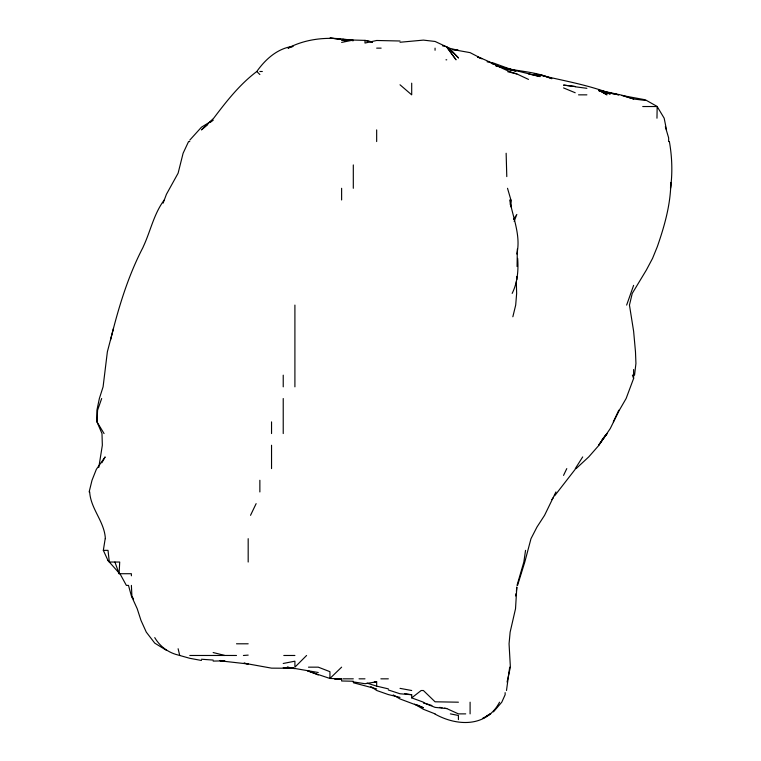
<?xml version="1.0" encoding="UTF-8"?>
<svg xmlns="http://www.w3.org/2000/svg" width="761" height="761" viewBox="0 0 761 761"><rect width="100%" height="100%" fill="white"/><g stroke="black" fill="none" stroke-linecap="round" stroke-linejoin="round"><path stroke-width="1.14" d="M656.971 118.212L657.162 106.53L642.722 106.53M670.603 184.78L670.517 188.29C672.657 172.766 672.096 156.985 669.376 141.565M131.387 575.801L131.387 573.718L119.087 573.718L119.705 562.037L109.318 562.037L108.024 560.572L103.334 550.355L105.199 538.674M516.824 587.159L515.52 608.752L510.136 632.115L509.061 643.796L510.384 667.159L507.073 682.084M517.071 266.54L517.347 249.018M509.68 667.159L506.493 690.512M512.163 293.404C517.528 282.512 518.564 270.317 517.661 258.369M634.55 375.163L635.93 363.482L635.483 351.801L633.618 331.235L629.452 305.085L632.248 293.404L646.355 270.05L652.558 258.369L657.314 246.688C664.486 226.036 670.66 204.471 670.822 182.45M525.547 550.355L523.844 562.037L517.014 585.399M510.231 204.642L510.916 199.972L507.52 188.29M98.797 467.435L102.345 445.242L101.984 433.561L96.97 421.879L96.913 410.198L99.358 398.526L103.087 386.845L107.368 351.801L113.475 328.448M515.558 595.939L515.977 593.666M516.396 591.392L516.824 587.254M516.824 254.022C521.095 235.862 512.962 217.684 509.699 199.972M163.101 203.149L166.431 194.293L178.112 173.175L183.106 153.246L188.566 141.565L189.784 141.565M110.497 340.119C118.345 308.234 127.819 276.5 143.068 247.277L143.277 246.688C150.554 231.211 153.789 213.917 164.243 199.972M512.847 316.766L515.692 305.085L516.643 293.404L516.31 281.722M517.556 585.399L524.795 562.037L530.988 538.674L537 527.002L544.572 515.321L555.93 491.958M626.645 305.085L633.618 285.346M633.618 369.542L633.618 378.436L626.113 398.526L619.349 410.198L610.255 428.576L598.574 445.689L588.719 456.923L576.115 468.605M101.67 398.526L97.589 410.198L96.97 421.879L104.067 433.561M514.16 221.356L516.824 214.44L513.551 219.377M613.318 421.879L618.788 410.198M250.531 515.321L256.134 503.639M563.54 475.387L566.783 468.605M101.869 462.764L105.151 456.923L96.352 469.318L92.014 480.277L89.142 491.958L89.684 491.958C90.654 508.909 104.485 521.494 105.37 538.674M575.287 468.605L582.698 456.923M606.974 433.561L598.574 445.242L607.04 433.561L602.103 439.506M499.539 702.194C486.412 727.278 457.228 726.47 435.064 714.094M551.858 499.587L553.266 497.675M554.664 495.772L575.211 469.29M493.461 711.858L501.775 702.194L505.142 694.736L505.142 692.624M207.753 124.576L201.465 129.893L213.698 118.212C226.54 101.223 239.667 84.414 256.799 71.496C265.408 59.301 277.442 48.428 292.766 46.345M189.784 140.11L201.465 127.201L213.147 120.019L210.455 122.302M306.588 655.478L294.907 667.159L294.907 661.185L283.225 663.478M341.622 667.159L329.941 678.47L307.644 670.974M423.382 702.165L411.701 697.875L421.175 690.512L423.382 690.512L435.064 701.794L458.417 702.194M482.693 718.451L484.519 717.309M486.355 716.158L490.008 713.875M482.778 718.451L490.731 713.875M292.937 46.497L288.019 48.133C307.901 37.689 331.539 36.338 353.304 40.666L342.792 39.429M341.622 42.416L353.304 40.048L364.985 40.381L372.414 41.884M388.338 688.867L376.666 686.137L376.666 681.808L364.985 683.711L353.304 681.904L353.304 681.247L341.622 680.981L341.622 678.831L329.941 678.47L329.941 671.678L318.26 667.159L308.481 667.159M243.415 655.478L248.181 655.116M400.02 42.255L423.382 40.114L435.064 41.455L446.736 46.906L456.048 59.815L446.736 47.03M374.326 681.942L376.666 681.808M213.147 661.09L224.828 660.843L220.157 660.519M376.666 48.133L381.137 48.133M445.984 59.815L446.736 59.815M259.862 71.496L262.326 71.496M578.541 94.849L586.893 94.849M633.618 375.163L632.41 375.163L633.618 378.436M103.334 550.355L108.024 550.355L109.318 562.037L118.963 572.881M236.5 643.796L248.181 643.796M189.784 655.478L224.828 655.478M236.5 655.478L224.828 655.459L213.147 652.529M283.796 655.478L294.907 655.478M341.622 678.831L334.431 678.831L341.622 679.468M343.059 678.831L353.304 678.831M359.03 678.831L364.985 678.831M380.871 678.831L388.338 678.831M465.713 713.875L458.417 713.875L446.736 708.567L444.405 708.168M353.304 40.257L341.622 40.143L345.133 40.761M400.02 40.999L376.666 40.485L364.985 43.054L364.985 40.381L372.414 42.331M201.465 659.245L213.147 660.063M411.701 697.875L411.701 694.755L400.02 693.775L388.338 689.951M294.907 668.605L283.225 667.54L293.736 668.272L271.544 668.148L243.939 663.164L248.181 663.992L220.157 660.852M342.792 39.401L353.304 40.428M446.736 708.567L435.064 707.369L423.382 702.745L431.877 705.533M575.211 86.478L563.54 85.089L575.211 86.611M656.971 106.34L645.299 99.786L621.937 95.477L633.618 98.987L645.299 100.452M575.211 86.773L586.893 88.324M534.336 73.788C559.316 79.972 585.066 84.052 609.19 93.08M318.26 672.505L287.249 667.159L293.813 668.396M404.69 693.594L411.701 694.755M439.734 707.378L442.065 707.778M604.415 92.062L618.779 94.849L598.574 90.559L610.255 94.012L598.574 90.112L607.031 94.849L598.574 89.96M400.02 688.363L411.701 690.512M201.465 660.462L189.784 658.303L178.112 655.021A37.061 37.061 0 0 1 154.749 637.613M487.088 61.793L493.461 63.02L515.758 71.144M450.379 713.875L458.417 715.473L458.417 719.602M506.198 68.366C521.475 71.648 537.39 72.152 551.858 78.687L540.177 74.607M442.493 45.822L446.736 46.744L449.038 48.133L458.417 57.874L449.038 48.133L458.417 50.378L452.576 49.513L470.098 52.633L481.78 58.702L477.537 57.056M528.495 73.903L540.177 76.595L495.582 65.636L511.516 70.364M507.777 71.762L516.824 73.912L528.495 79.41M400.02 697.39L388.338 694.574L376.771 690.512L370.826 686.546M376.666 688.914L353.304 682.731M506.198 68.461L515.758 71.192M609.19 93.194L598.574 90.14L621.937 95.211L633.618 98.987M516.824 73.912C503.002 70.193 491.149 61.441 477.537 56.97M367.106 683.15L376.666 686.137M435.064 713.875L423.382 709.271L414.621 704.134M307.644 670.65L318.26 674.988M563.54 87.915L575.211 92.756M417.009 704.829L423.382 707.73L400.02 698.95L393.209 694.907M166.431 650.322L154.749 643.131L146.283 632.115L140.994 620.434L137.218 608.752L131.387 595.911L128.485 585.399L126.355 585.399L119.972 573.718M400.02 84.785L411.701 94.849L411.701 83.168M108.024 560.572L109.651 562.037M256.799 71.496L259.862 74.54M657.162 106.53L664.182 118.212L666.512 129.893M132.471 597.081L133.536 599.202M665.333 126.706L668.653 137.912L668.653 141.565M114.93 562.037L119.087 573.718M178.112 648.743L179.739 655.478M131.387 585.399L131.957 597.081M506.788 176.609L506.141 153.246M510.916 199.972L511.088 206.973M516.824 276.452L516.824 279.648M470.098 702.194L470.098 713.875M435.064 48.133L435.064 50.264M376.666 129.893L376.666 141.565M353.304 164.928L353.304 188.29M341.622 188.29L341.622 199.972M294.907 305.085L294.907 386.845M283.225 375.163L283.225 386.845M283.225 398.526L283.225 433.561M271.544 421.879L271.544 433.561M271.544 445.242L271.544 468.605M259.862 480.277L259.862 491.958M248.181 538.674L248.181 562.037M340.452 39.172L329.941 38.079L340.452 39.163M493.461 63.914L491.34 63.344L493.461 63.914"/></g></svg>
